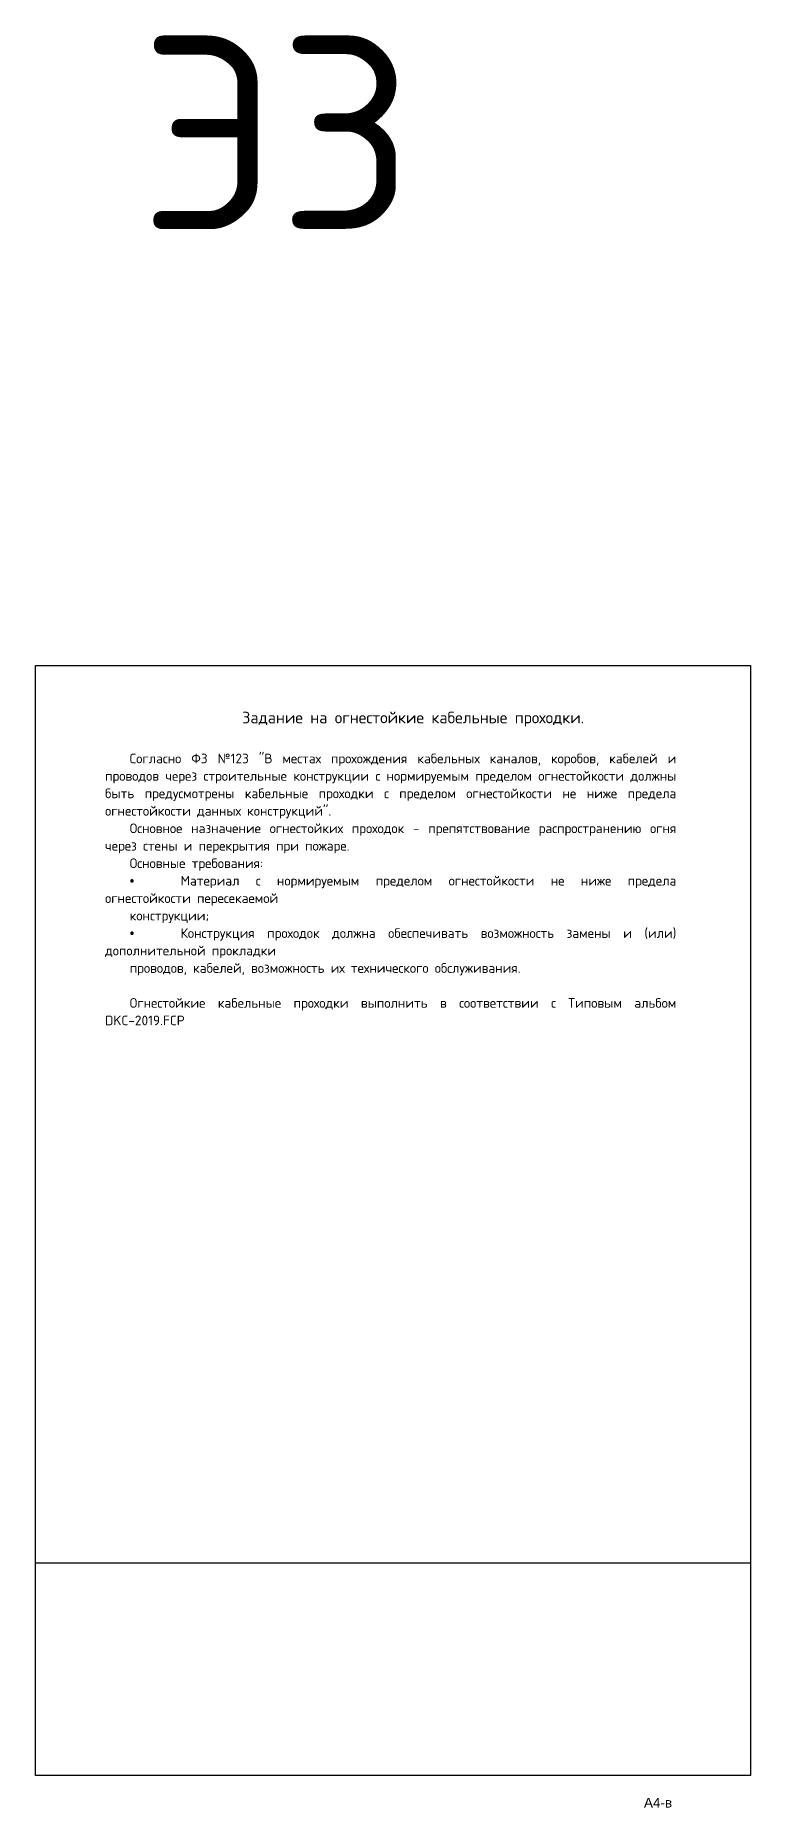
# Model space of a CAD drawing. Header units: millimetres. Extents: x 1576 to 1761, y -8 to 450.
import ezdxf

# ---------------------------------------------------------------- set-up
doc = ezdxf.new("R2010")
doc.units = ezdxf.units.MM
doc.layers.add('ВЭ', color=6, linetype='Continuous', plot=False)
doc.styles.add('IsocPeur 2.5', font='isocpeur.ttf', dxfattribs={"height": 2.5})
doc.styles.get("Standard").update_dxf_attribs({"font": 'arial.ttf'})

# ---------------------------------------------------------------- blocks, each defined once
blk = doc.blocks.new('*U2')
for p, q in [((-185, 55), (0, 55)), ((-185, 0), (-185, 55))]:
    blk.add_line(p, q)
blk.add_lwpolyline([(-185, 287), (0, 287), (0, 0), (-185, 0)], close=True)
blk.add_attdef('ЛИТС', (-27.59, -8.28), '', height=2.5)

msp = doc.modelspace()

# ---------------------------------------------------------------- block references
at = {"layer": 'ВЭ'}
msp.add_blockref('*U2', (1760.93, 0), dxfattribs=at).add_auto_attribs({'ЛИТС': 'А4-в'})

# ---------------------------------------------------------------- texts
at = {"insert": (1589.44, 275.03), "char_height": 3, "width": 157.1357, "attachment_point": 1, "style": 'IsocPeur 2.5'}
msp.add_mtext('\\pxi2.25,l1.5,sm1.08333,qc;{\\fISOCPEUR|b1|i0|c204|p34;Задание на огнестойкие кабельные проходки.\\P\\P\\pi2.125,r1.775,qj;\\fISOCPEUR|b0|i0|c204|p34;\\H0.83333x;Согласно ФЗ №123 "В местах прохождения кабельных каналов, коробов, кабелей и проводов через строительные конструкции с нормируемым пределом огнестойкости должны быть предусмотрены кабельные проходки с пределом огнестойкости не ниже предела огнестойкости данных конструкций".\\PОсновное назначение огнестойких проходок - препятствование распространению огня через стены и перекрытия при пожаре.\\PОсновные требования:\\P{\\fSymbol|b0|i0|c2|p18;·^I}Материал с нормируемым пределом огнестойкости не ниже предела огнестойкости пересекаемой \\Pконструкции;\\P{\\fSymbol|b0|i0|c2|p18;·^I}Конструкция проходок должна обеспечивать возможность замены и (или) дополнительной прокладки \\Pпроводов, кабелей, возможность их технического обслуживания.\\P\\PОгнестойкие кабельные проходки выполнить в соответствии с Типовым альбом DKC-2019.FCP}', dxfattribs=at)
at = {"layer": 'ВЭ', "insert": (1602.85, 449.7), "char_height": 50, "width": 205.5797, "attachment_point": 1, "style": 'IsocPeur 2.5'}
msp.add_mtext('{\\fISOCPEUR|b1|i0|c204|p34;Э3}', dxfattribs=at)

doc.saveas('drawing.dxf')
